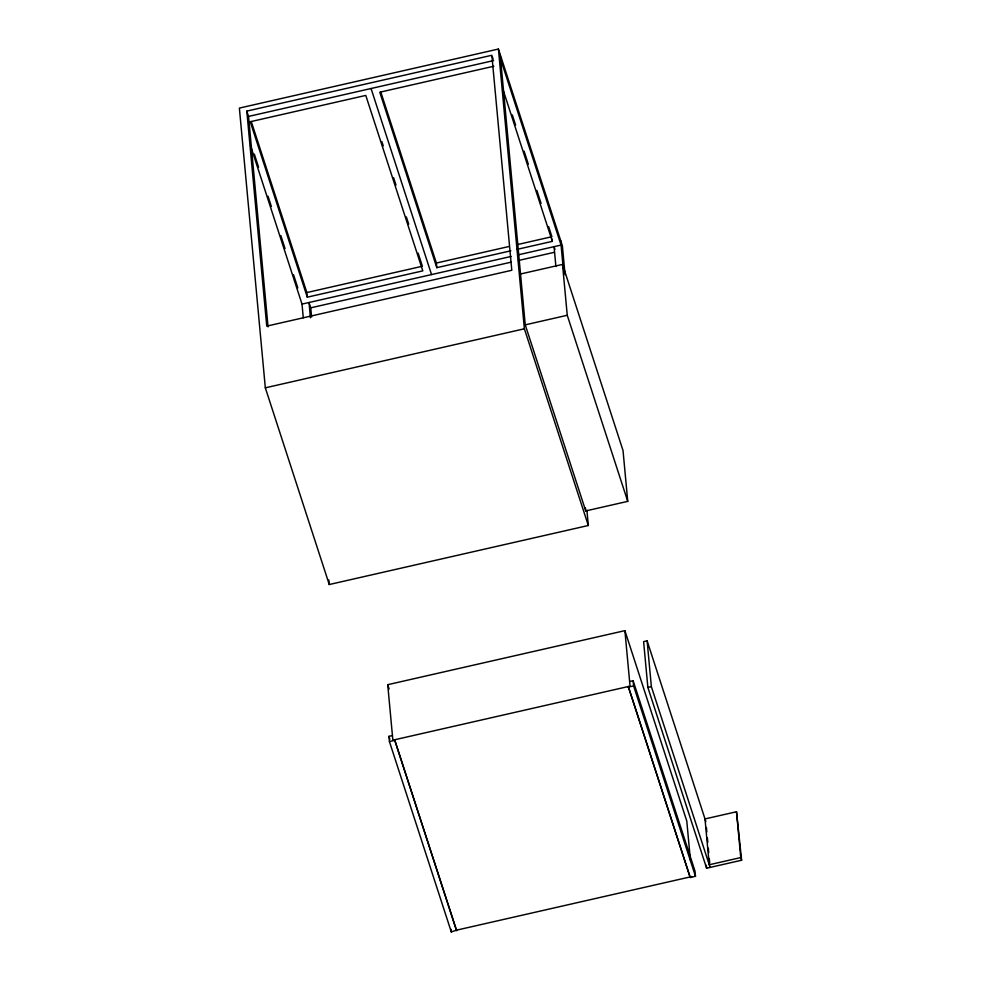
<?xml version="1.0" encoding="UTF-8"?>
<svg xmlns="http://www.w3.org/2000/svg" width="981" height="981" viewBox="0 0 981 981"><rect width="100%" height="100%" fill="white"/><g stroke="black" fill="none" stroke-linecap="round" stroke-linejoin="round"><path stroke-width="1.47" d="M565.044 274.643L562.371 245.753L498.422 49.05L239.376 108.082L265.324 387.826L329.26 584.529L588.318 525.497L586.908 510.292M246.807 111.111L491.849 55.267L511.8 270.278L266.746 326.121L246.807 111.111L248.536 116.432L268.058 326.857M248.536 116.432L493.578 60.589M493.823 66.242L379.782 92.226L436.815 267.666L510.868 250.793M307.286 297.182L250.265 121.742L365.778 95.415L422.811 270.866L307.286 297.182L306.857 292.559L422.382 266.243L418.139 253.184M436.815 267.666L436.386 263.043L508.955 246.513M517.845 244.49L551.911 236.715L548.612 226.574M516.791 249.444L552.34 241.351L552.119 239.033M303.288 317.819L302.013 304.098L511.113 256.446M518.52 254.766L561.071 245.066L500.58 58.995M311.59 316.937L310.744 307.826L510.966 262.197M518.434 260.492L554.302 252.313M520.531 273.993L562.53 264.429L623.021 450.5L627.742 501.365L585.731 510.929L525.24 324.858L500.151 54.372M525.24 324.858L567.251 315.281L562.53 264.429M265.324 387.826L524.381 328.794L498.422 49.05M624.897 630.648L630.047 686.136L392.866 740.177L387.728 684.689L624.897 630.648L686.786 821.036L690.391 859.945M705.866 821.588L647.117 640.826L643.61 641.623L647.865 687.448L706.614 868.21L741.624 860.227L736.51 811.753L705.008 818.927L709.251 864.752L740.765 857.566L736.51 811.753M456.57 930.748L394.62 739.784L456.508 930.172L451.309 931.95L389.42 741.55L388.942 736.351L392.449 735.554M629.618 681.525L633.113 680.728L695.002 871.128L695.48 876.303L690.232 877.505L628.294 686.528L690.232 877.505M389.42 741.55L394.681 740.361M628.343 687.105L633.603 685.915L633.113 680.728M647.865 687.448L651.359 686.651L647.117 640.826M456.508 930.172L691.936 876.524M512.315 114.924L515.614 125.078M524.099 151.172L528.342 164.219M536.828 190.326L541.071 203.374M492.29 56.604L493.149 59.252M502.848 89.099L552.34 241.351M554.927 249.321L554.069 246.66L555.908 266.489M567.251 315.281L627.742 501.365M740.765 857.566L741.624 860.227M651.359 686.651L710.121 867.412M524.381 328.794L588.318 525.497M633.603 685.915L695.48 876.303M380.775 91.956L436.386 263.043M371.051 88.511L431.542 274.582M381.854 141.546L383.264 145.887M393.626 177.794L395.993 185.041M406.355 216.936L408.709 224.195M251.246 121.472L306.857 292.559M310.744 307.826L309.015 302.504L310.425 317.758M254.337 154.103L258.579 167.187M268.034 196.261L271.345 206.439M280.799 235.514L285.042 248.598M293.552 274.766L297.807 287.85M250.511 145.642L302.013 304.098M387.728 684.689L389.138 689.054M388.942 736.351L389.886 739.257M706.418 827.498L706.835 831.937M707.375 837.848L707.792 842.287M708.343 848.197L708.748 852.624M709.3 858.547L709.704 862.973M706.345 865.254L706.614 868.21M560.642 240.443L563.192 267.936M585.449 507.937L585.731 510.929M451.076 929.35L451.309 931.95M328.843 579.967L329.26 584.529"/></g></svg>
